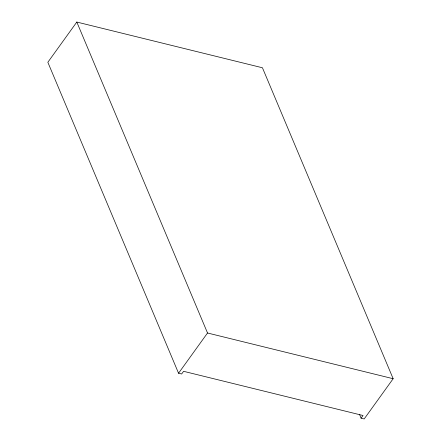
<?xml version="1.0" encoding="UTF-8"?>
<svg xmlns="http://www.w3.org/2000/svg" width="441" height="441" viewBox="0 0 441 441"><rect width="100%" height="100%" fill="white"/><g stroke="black" fill="none" stroke-linecap="round" stroke-linejoin="round"><path stroke-width="0.66" d="M76.811 22.05L47.843 62.28L178.555 373.229L181.648 373.99L183.577 371.311L363.026 415.505L361.091 418.189L364.189 418.95L393.157 378.72L262.445 67.771L76.811 22.05L207.524 332.999L393.157 378.72M178.555 373.229L207.524 332.999M359.553 414.529L361.091 418.189"/></g></svg>
